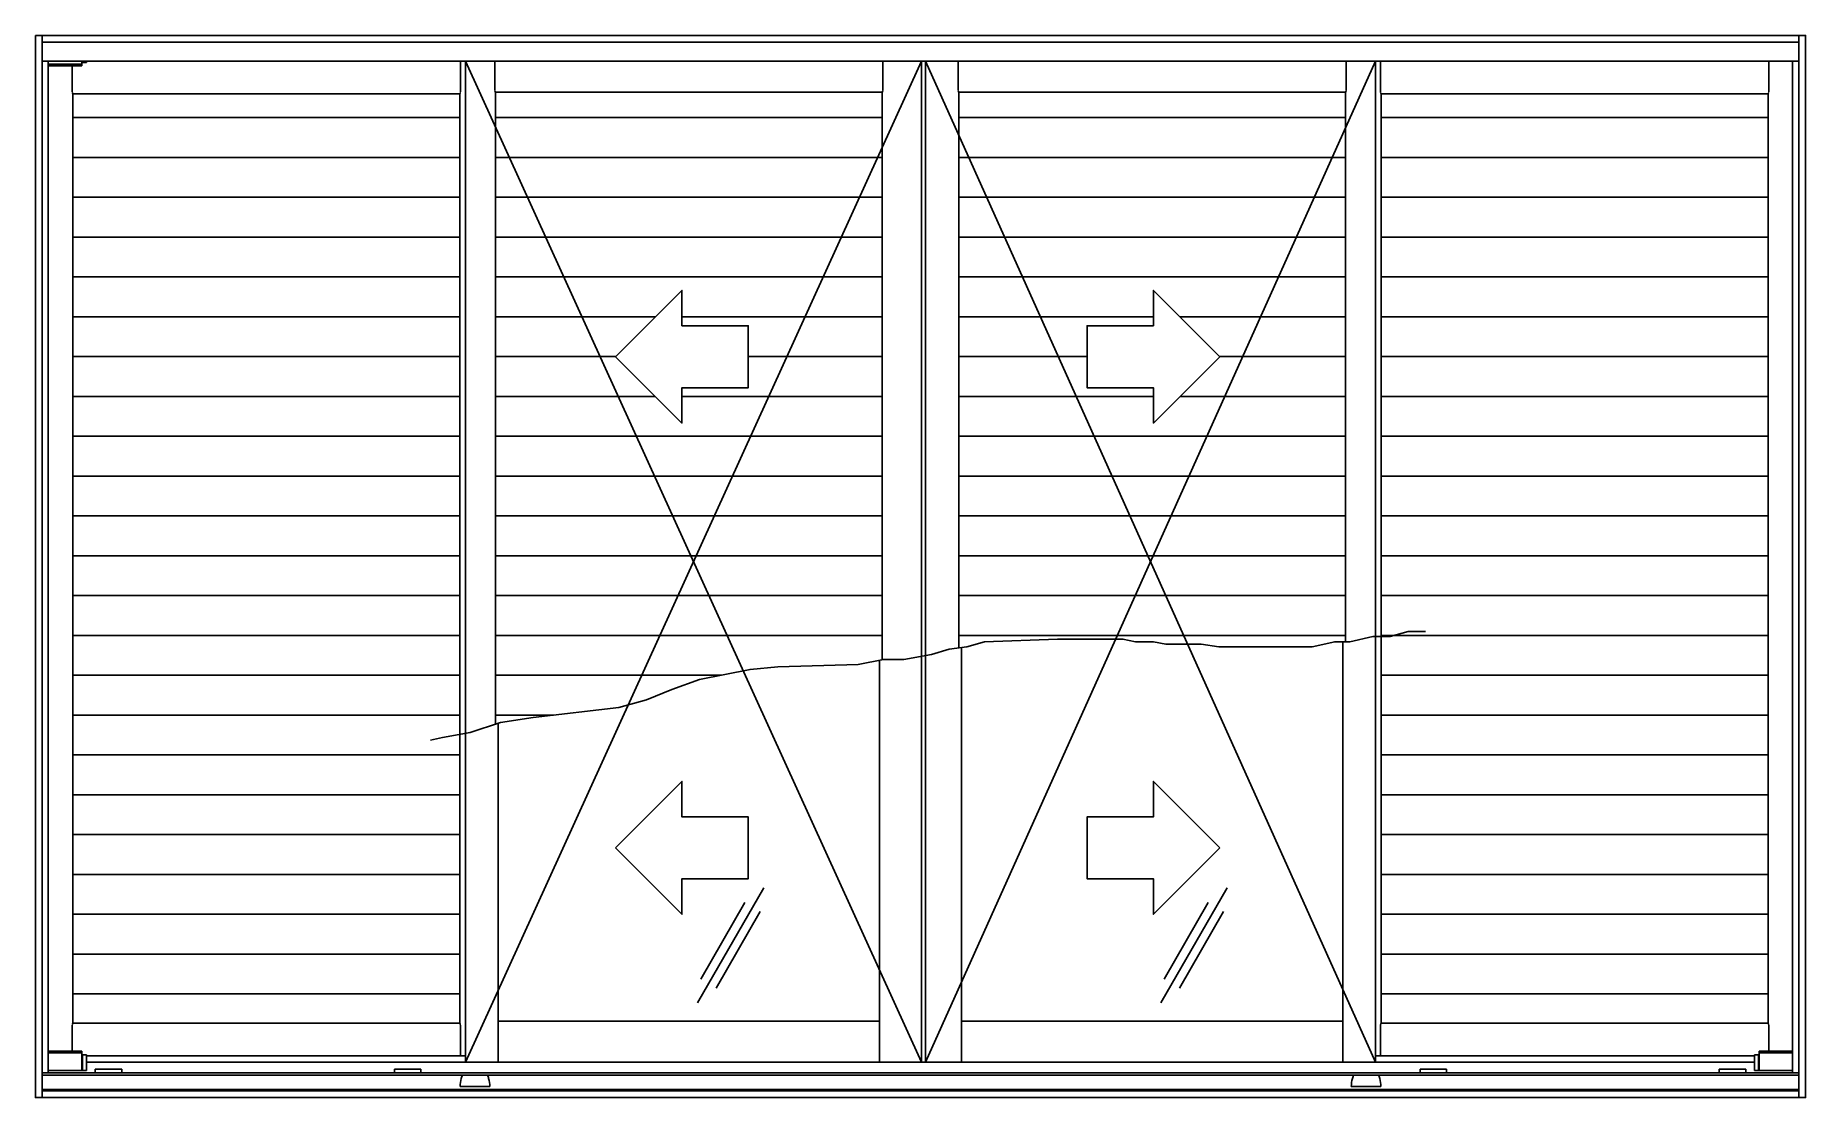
# Model space of a CAD drawing. Header units: millimetres. Extents: x 449.6 to 451.6, y 1063.67 to 1064.87.
import ezdxf

# ---------------------------------------------------------------- set-up
doc = ezdxf.new("R2010")
doc.units = ezdxf.units.MM
doc.header["$LTSCALE"] = 0.5
doc.layers.add('Gravia_Janelas', color=1, linetype='Continuous')

msp = doc.modelspace()

# ---------------------------------------------------------------- linework, layer by layer
at = {"layer": 'Gravia_Janelas'}
for p, q in [((449.604, 1064.868), (449.6044, 1064.868)), ((449.604, 1064.868), (449.604, 1063.668)), ((449.6112, 1064.868), (449.6044, 1064.868)), ((449.6112, 1064.868), (449.6116, 1064.868)), ((449.6116, 1064.8676), (449.6116, 1064.868)), ((449.6116, 1064.868), (451.5964, 1064.868)), ((449.6116, 1064.8676), (449.6116, 1064.8608)), ((449.6116, 1064.8604), (449.6116, 1064.8608)), ((449.6116, 1064.8604), (451.5964, 1064.8604)), ((449.6116, 1064.8604), (449.6116, 1063.6756)), ((451.5964, 1064.868), (451.5964, 1064.8676)), ((451.5968, 1064.868), (451.5964, 1064.868)), ((451.5964, 1064.8608), (451.5964, 1064.8676)), ((451.5964, 1064.8608), (451.5964, 1064.8604)), ((451.5964, 1064.8604), (451.5964, 1063.6756)), ((451.5968, 1064.868), (451.6036, 1064.868)), ((451.604, 1064.868), (451.6036, 1064.868)), ((451.604, 1064.868), (451.604, 1063.668)), ((449.6116, 1064.839), (451.5964, 1064.839)), ((449.6186, 1064.839), (449.6186, 1063.6961)), ((449.6186, 1064.8356), (449.6566, 1064.8356)), ((449.6186, 1064.8336), (449.6261, 1064.8336)), ((449.6261, 1064.8342), (449.6421, 1064.8342)), ((449.6261, 1064.8336), (449.6261, 1064.8342)), ((449.6421, 1064.8342), (449.6261, 1064.8342)), ((449.6261, 1064.8342), (449.6261, 1064.8336)), ((449.6421, 1064.8336), (449.6261, 1064.8336)), ((449.6421, 1064.8342), (449.6421, 1064.8336)), ((449.6421, 1064.8342), (449.6421, 1064.8336)), ((449.6421, 1064.8336), (449.6566, 1064.8336)), ((449.6457, 1064.8047), (449.6457, 1064.8336)), ((449.6566, 1064.8356), (449.6566, 1064.839)), ((449.6566, 1064.8376), (449.6571, 1064.8376)), ((449.6566, 1064.8336), (449.6566, 1064.8356)), ((449.6571, 1064.839), (449.6571, 1064.8376)), ((449.6571, 1064.8376), (449.6596, 1064.8376)), ((449.6616, 1064.8376), (449.6596, 1064.8376)), ((449.6616, 1064.8376), (449.6616, 1064.839)), ((450.0842, 1064.839), (450.0842, 1064.8047)), ((450.0899, 1064.839), (450.6052, 1063.7081)), ((450.6052, 1064.839), (450.0899, 1063.7081)), ((450.0899, 1063.7081), (450.0899, 1064.839)), ((450.123, 1064.8067), (450.123, 1064.839)), ((450.5615, 1064.839), (450.5615, 1064.8067)), ((450.6052, 1064.839), (450.6052, 1064.1668)), ((450.6095, 1064.839), (450.6095, 1064.1676)), ((450.6095, 1064.839), (451.1181, 1063.7081)), ((451.1181, 1064.839), (450.6095, 1063.7081)), ((450.6465, 1064.8067), (450.6465, 1064.839)), ((451.085, 1064.839), (451.085, 1064.8067)), ((451.1181, 1064.839), (451.1181, 1063.7081)), ((451.1238, 1064.839), (451.1238, 1064.8047)), ((451.5623, 1064.839), (451.5623, 1064.8047)), ((451.5894, 1063.6961), (451.5894, 1064.839)), ((449.6464, 1063.7522), (449.6464, 1064.8019)), ((449.6464, 1064.8019), (449.6464, 1064.8019)), ((449.6464, 1064.8019), (450.0835, 1064.8019)), ((450.0835, 1064.8019), (450.0836, 1064.8019)), ((450.0835, 1063.7522), (450.0835, 1064.8019)), ((450.5608, 1064.8039), (450.1237, 1064.8039)), ((450.1237, 1064.8039), (450.1237, 1064.8039)), ((450.1237, 1064.0899), (450.1237, 1064.8039)), ((450.5608, 1064.8039), (450.5608, 1064.1629)), ((450.5608, 1064.8039), (450.5609, 1064.8039)), ((450.6472, 1064.8039), (450.6472, 1064.1761)), ((450.6472, 1064.8039), (450.6472, 1064.8039)), ((451.0843, 1064.8039), (450.6472, 1064.8039)), ((451.0843, 1064.8039), (451.0843, 1064.1831)), ((451.0843, 1064.8039), (451.0844, 1064.8039)), ((451.5616, 1064.8019), (451.1245, 1064.8019)), ((451.1245, 1063.7522), (451.1245, 1064.8019)), ((451.1245, 1064.8019), (451.1245, 1064.8019)), ((451.5616, 1063.7522), (451.5616, 1064.8019)), ((451.5616, 1064.8019), (451.5617, 1064.8019)), ((449.6464, 1064.7752), (450.0835, 1064.7752)), ((450.1237, 1064.7752), (450.5608, 1064.7752)), ((450.6472, 1064.7752), (451.0843, 1064.7752)), ((451.1245, 1064.7752), (451.5616, 1064.7752)), ((449.6464, 1064.7302), (450.0835, 1064.7302)), ((450.1237, 1064.7302), (450.5608, 1064.7302)), ((450.6472, 1064.7302), (451.0843, 1064.7302)), ((451.1245, 1064.7302), (451.5616, 1064.7302)), ((449.6464, 1064.6852), (450.0835, 1064.6852)), ((450.1237, 1064.6852), (450.5608, 1064.6852)), ((450.6472, 1064.6852), (451.0843, 1064.6852)), ((451.1245, 1064.6852), (451.5616, 1064.6852)), ((449.6464, 1064.6402), (450.0835, 1064.6402)), ((450.1237, 1064.6402), (450.5608, 1064.6402)), ((450.6472, 1064.6402), (451.0843, 1064.6402)), ((451.1245, 1064.6402), (451.5616, 1064.6402)), ((449.6464, 1064.5952), (450.0835, 1064.5952)), ((450.1237, 1064.5952), (450.5608, 1064.5952)), ((450.6472, 1064.5952), (451.0843, 1064.5952)), ((451.1245, 1064.5952), (451.5616, 1064.5952)), ((449.6464, 1064.5502), (450.0835, 1064.5502)), ((450.1237, 1064.5502), (450.3047, 1064.5502)), ((450.3344, 1064.5502), (450.5608, 1064.5502)), ((450.6472, 1064.5502), (450.8672, 1064.5502)), ((450.8969, 1064.5502), (451.0843, 1064.5502)), ((451.1245, 1064.5502), (451.5616, 1064.5502)), ((449.6464, 1064.5052), (450.0835, 1064.5052)), ((450.1237, 1064.5052), (450.2597, 1064.5052)), ((450.4094, 1064.5052), (450.5608, 1064.5052)), ((450.6472, 1064.5052), (450.7922, 1064.5052)), ((450.9419, 1064.5052), (451.0843, 1064.5052)), ((451.1245, 1064.5052), (451.5616, 1064.5052)), ((449.6464, 1064.4602), (450.0835, 1064.4602)), ((450.1237, 1064.4602), (450.3041, 1064.4602)), ((450.3344, 1064.4602), (450.5608, 1064.4602)), ((450.6472, 1064.4602), (450.8672, 1064.4602)), ((450.8975, 1064.4602), (451.0843, 1064.4602)), ((451.1245, 1064.4602), (451.5616, 1064.4602)), ((449.6464, 1064.4152), (450.0835, 1064.4152)), ((450.1237, 1064.4152), (450.2697, 1064.4152)), ((450.2697, 1064.4152), (450.5608, 1064.4152)), ((450.6472, 1064.4152), (450.7922, 1064.4152)), ((450.7922, 1064.4152), (451.0843, 1064.4152)), ((451.1245, 1064.4152), (451.5616, 1064.4152)), ((449.6464, 1064.3702), (450.0835, 1064.3702)), ((450.1237, 1064.3702), (450.2941, 1064.3702)), ((450.2941, 1064.3702), (450.5608, 1064.3702)), ((450.6472, 1064.3702), (450.7922, 1064.3702)), ((450.7922, 1064.3702), (451.0843, 1064.3702)), ((451.1245, 1064.3702), (451.5616, 1064.3702)), ((449.6464, 1064.3252), (450.0835, 1064.3252)), ((450.1237, 1064.3252), (450.5608, 1064.3252)), ((450.6472, 1064.3252), (451.0843, 1064.3252)), ((451.1245, 1064.3252), (451.5616, 1064.3252)), ((449.6464, 1064.2802), (450.0835, 1064.2802)), ((450.1237, 1064.2802), (450.5608, 1064.2802)), ((450.6472, 1064.2802), (451.0843, 1064.2802)), ((451.1245, 1064.2802), (451.5616, 1064.2802)), ((449.6464, 1064.2352), (450.0835, 1064.2352)), ((450.1237, 1064.2352), (450.5608, 1064.2352)), ((450.6472, 1064.2352), (451.0843, 1064.2352)), ((451.1245, 1064.2352), (451.5616, 1064.2352)), ((449.6464, 1064.1902), (450.0835, 1064.1902)), ((450.1237, 1064.1902), (450.5608, 1064.1902)), ((450.6472, 1064.1902), (451.0843, 1064.1902)), ((451.0813, 1064.1831), (451.0813, 1063.7542)), ((451.1245, 1064.1902), (451.5616, 1064.1902)), ((450.5578, 1063.7542), (450.5578, 1064.1623)), ((450.6052, 1063.7081), (450.6052, 1064.1668)), ((450.6095, 1064.1676), (450.6095, 1063.7081)), ((450.6502, 1064.1765), (450.6502, 1063.7542)), ((449.6464, 1064.1452), (450.0835, 1064.1452)), ((450.1237, 1064.1452), (450.3789, 1064.1452)), ((451.1245, 1064.1452), (451.5616, 1064.1452)), ((449.6464, 1064.1002), (450.0835, 1064.1002)), ((450.1237, 1064.1002), (450.1894, 1064.1002)), ((451.1245, 1064.1002), (451.5616, 1064.1002)), ((450.1267, 1063.7542), (450.1267, 1064.0909)), ((449.6464, 1064.0552), (450.0835, 1064.0552)), ((451.1245, 1064.0552), (451.5616, 1064.0552)), ((449.6464, 1064.0102), (450.0835, 1064.0102)), ((451.1245, 1064.0102), (451.5616, 1064.0102)), ((449.6464, 1063.9652), (450.0835, 1063.9652)), ((451.1245, 1063.9652), (451.5616, 1063.9652)), ((449.6464, 1063.9202), (450.0835, 1063.9202)), ((451.1245, 1063.9202), (451.5616, 1063.9202)), ((450.3519, 1063.7751), (450.4269, 1063.905)), ((450.8754, 1063.7751), (450.9504, 1063.905)), ((450.3557, 1063.8017), (450.4057, 1063.8883)), ((450.8792, 1063.8017), (450.9292, 1063.8883)), ((449.6464, 1063.8752), (450.0835, 1063.8752)), ((450.373, 1063.7917), (450.423, 1063.8783)), ((450.8965, 1063.7917), (450.9465, 1063.8783)), ((451.1245, 1063.8752), (451.5616, 1063.8752)), ((449.6464, 1063.8302), (450.0835, 1063.8302)), ((451.1245, 1063.8302), (451.5616, 1063.8302)), ((449.6464, 1063.7852), (450.0835, 1063.7852)), ((451.1245, 1063.7852), (451.5616, 1063.7852)), ((449.6457, 1063.7205), (449.6457, 1063.7494)), ((449.6464, 1063.7522), (449.6464, 1063.7522)), ((449.6464, 1063.7522), (450.0835, 1063.7522)), ((450.0836, 1063.7522), (450.0835, 1063.7522)), ((450.0842, 1063.7494), (450.0842, 1063.7151)), ((450.1267, 1063.7539), (450.1267, 1063.7542)), ((450.1267, 1063.7542), (450.5578, 1063.7542)), ((450.1267, 1063.7539), (450.1267, 1063.7439)), ((450.1267, 1063.7432), (450.1267, 1063.7439)), ((450.1267, 1063.7081), (450.1267, 1063.7432)), ((450.5578, 1063.7542), (450.5578, 1063.7539)), ((450.5578, 1063.7439), (450.5578, 1063.7539)), ((450.5578, 1063.7439), (450.5578, 1063.7432)), ((450.5578, 1063.7081), (450.5578, 1063.7432)), ((450.6502, 1063.7539), (450.6502, 1063.7542)), ((450.6502, 1063.7542), (451.0813, 1063.7542)), ((450.6502, 1063.7539), (450.6502, 1063.7439)), ((450.6502, 1063.7432), (450.6502, 1063.7439)), ((450.6502, 1063.7432), (450.6502, 1063.7081)), ((451.0813, 1063.7542), (451.0813, 1063.7539)), ((451.0813, 1063.7439), (451.0813, 1063.7539)), ((451.0813, 1063.7439), (451.0813, 1063.7432)), ((451.0813, 1063.7432), (451.0813, 1063.7081)), ((451.1238, 1063.7494), (451.1238, 1063.7151)), ((451.5616, 1063.7522), (451.1245, 1063.7522)), ((451.1245, 1063.7522), (451.1245, 1063.7522)), ((451.5617, 1063.7522), (451.5616, 1063.7522)), ((451.5623, 1063.7494), (451.5623, 1063.7205)), ((449.6261, 1063.7205), (449.6186, 1063.7205)), ((449.6261, 1063.72), (449.6261, 1063.7205)), ((449.6261, 1063.7205), (449.6421, 1063.7205)), ((449.6261, 1063.72), (449.6261, 1063.7205)), ((449.6421, 1063.72), (449.6261, 1063.72)), ((449.6261, 1063.72), (449.6421, 1063.72)), ((449.6566, 1063.7205), (449.6421, 1063.7205)), ((449.6421, 1063.7205), (449.6421, 1063.72)), ((449.6421, 1063.72), (449.6421, 1063.7205)), ((449.6566, 1063.7205), (449.6566, 1063.7185)), ((451.5514, 1063.7205), (451.5514, 1063.7185)), ((451.5659, 1063.7205), (451.5514, 1063.7205)), ((451.5659, 1063.72), (451.5659, 1063.7205)), ((451.5659, 1063.7205), (451.5819, 1063.7205)), ((451.5659, 1063.72), (451.5659, 1063.7205)), ((451.5819, 1063.72), (451.5659, 1063.72)), ((451.5659, 1063.72), (451.5819, 1063.72)), ((451.5894, 1063.7205), (451.5819, 1063.7205)), ((451.5819, 1063.7205), (451.5819, 1063.72)), ((451.5819, 1063.72), (451.5819, 1063.7205)), ((449.6566, 1063.7185), (449.6186, 1063.7185)), ((449.6566, 1063.7185), (449.6566, 1063.6985)), ((449.6571, 1063.7165), (449.6566, 1063.7165)), ((449.6596, 1063.7165), (449.6571, 1063.7165)), ((449.6571, 1063.6985), (449.6571, 1063.7165)), ((449.6596, 1063.7165), (449.6616, 1063.7165)), ((449.6616, 1063.6985), (449.6616, 1063.7165)), ((449.6616, 1063.7151), (450.0899, 1063.7151)), ((450.0878, 1063.7081), (449.6616, 1063.7081)), ((449.6716, 1063.6965), (449.6716, 1063.7001)), ((449.6716, 1063.7001), (449.7016, 1063.7001)), ((449.7016, 1063.7001), (449.7016, 1063.6965)), ((450.0096, 1063.6965), (450.0096, 1063.7001)), ((450.0096, 1063.7001), (450.0396, 1063.7001)), ((450.0396, 1063.7001), (450.0396, 1063.6965)), ((450.0878, 1063.7081), (450.0899, 1063.7081)), ((450.0915, 1063.7081), (450.0899, 1063.7081)), ((450.0915, 1063.7081), (450.1209, 1063.7081)), ((450.123, 1063.7081), (450.1209, 1063.7081)), ((450.5615, 1063.7081), (450.123, 1063.7081)), ((450.5636, 1063.7081), (450.5615, 1063.7081)), ((450.5636, 1063.7081), (450.5957, 1063.7081)), ((450.5957, 1063.7081), (450.5964, 1063.7081)), ((450.5986, 1063.7081), (450.5964, 1063.7081)), ((450.5986, 1063.7081), (450.6041, 1063.7081)), ((450.6052, 1063.7081), (450.6041, 1063.7081)), ((450.6052, 1063.7081), (450.6091, 1063.7081)), ((450.6091, 1063.7081), (450.6095, 1063.7081)), ((450.611, 1063.7081), (450.6095, 1063.7081)), ((450.611, 1063.7081), (450.6444, 1063.7081)), ((450.6465, 1063.7081), (450.6444, 1063.7081)), ((451.085, 1063.7081), (450.6465, 1063.7081)), ((451.0871, 1063.7081), (451.085, 1063.7081)), ((451.0871, 1063.7081), (451.1166, 1063.7081)), ((451.1181, 1063.7081), (451.1166, 1063.7081)), ((451.1181, 1063.7151), (451.5464, 1063.7151)), ((451.1181, 1063.7081), (451.1202, 1063.7081)), ((451.5464, 1063.7081), (451.1202, 1063.7081)), ((451.1684, 1063.6965), (451.1684, 1063.7001)), ((451.1684, 1063.7001), (451.1984, 1063.7001)), ((451.1984, 1063.7001), (451.1984, 1063.6965)), ((451.5064, 1063.6965), (451.5064, 1063.7001)), ((451.5064, 1063.7001), (451.5364, 1063.7001)), ((451.5364, 1063.7001), (451.5364, 1063.6965)), ((451.5464, 1063.7165), (451.5464, 1063.6985)), ((451.5464, 1063.7165), (451.5484, 1063.7165)), ((451.5509, 1063.7165), (451.5484, 1063.7165)), ((451.5514, 1063.7165), (451.5509, 1063.7165)), ((451.5509, 1063.6985), (451.5509, 1063.7165)), ((451.5514, 1063.7185), (451.5514, 1063.6985)), ((451.5894, 1063.7185), (451.5514, 1063.7185)), ((449.6116, 1063.6961), (449.612, 1063.6961)), ((449.6116, 1063.6932), (451.5964, 1063.6932)), ((449.612, 1063.6961), (449.618, 1063.6961)), ((449.6186, 1063.6961), (449.618, 1063.6961)), ((449.6566, 1063.6985), (449.6186, 1063.6985)), ((451.5894, 1063.6961), (449.6186, 1063.6961)), ((449.6566, 1063.6985), (449.6571, 1063.6985)), ((449.6571, 1063.6985), (449.6596, 1063.6985)), ((449.6616, 1063.6985), (449.6596, 1063.6985)), ((449.6716, 1063.6961), (449.6716, 1063.6965)), ((449.7016, 1063.6965), (449.7016, 1063.6961)), ((450.0096, 1063.6961), (450.0096, 1063.6965)), ((450.0396, 1063.6965), (450.0396, 1063.6961)), ((450.0852, 1063.6806), (450.0839, 1063.6806)), ((450.0852, 1063.6806), (450.0864, 1063.6806)), ((450.1148, 1063.6806), (450.0864, 1063.6806)), ((450.1148, 1063.6806), (450.116, 1063.6806)), ((450.1174, 1063.6806), (450.116, 1063.6806)), ((451.092, 1063.6806), (451.0907, 1063.6806)), ((451.092, 1063.6806), (451.0932, 1063.6806)), ((451.1216, 1063.6806), (451.0932, 1063.6806)), ((451.1216, 1063.6806), (451.1228, 1063.6806)), ((451.1242, 1063.6806), (451.1228, 1063.6806)), ((451.1684, 1063.6961), (451.1684, 1063.6965)), ((451.1984, 1063.6965), (451.1984, 1063.6961)), ((451.5064, 1063.6961), (451.5064, 1063.6965)), ((451.5364, 1063.6965), (451.5364, 1063.6961)), ((451.5484, 1063.6985), (451.5464, 1063.6985)), ((451.5484, 1063.6985), (451.5509, 1063.6985)), ((451.5509, 1063.6985), (451.5514, 1063.6985)), ((451.5894, 1063.6985), (451.5514, 1063.6985)), ((451.5894, 1063.6961), (451.59, 1063.6961)), ((451.596, 1063.6961), (451.59, 1063.6961)), ((451.5964, 1063.6961), (451.596, 1063.6961)), ((449.6044, 1063.668), (449.604, 1063.668)), ((449.6044, 1063.668), (449.6112, 1063.668)), ((449.6116, 1063.668), (449.6112, 1063.668)), ((451.5964, 1063.6771), (449.6116, 1063.6771)), ((449.6116, 1063.6752), (449.6116, 1063.6756)), ((451.5964, 1063.6756), (449.6116, 1063.6756)), ((449.6116, 1063.6752), (449.6116, 1063.6684)), ((449.6116, 1063.668), (449.6116, 1063.6684)), ((451.5964, 1063.668), (449.6116, 1063.668)), ((451.5964, 1063.6756), (451.5964, 1063.6752)), ((451.5964, 1063.6684), (451.5964, 1063.6752)), ((451.5964, 1063.6684), (451.5964, 1063.668)), ((451.5964, 1063.668), (451.5968, 1063.668)), ((451.6036, 1063.668), (451.5968, 1063.668)), ((451.6036, 1063.668), (451.604, 1063.668))]:
    msp.add_line(p, q, dxfattribs=at)
at = {"layer": 'Gravia_Janelas', "color": 2}
msp.add_lwpolyline([(449.604, 1064.868), (451.604, 1064.868), (451.604, 1063.668), (449.604, 1063.668)], close=True, dxfattribs=at)
at = {"layer": 'Gravia_Janelas', "flags": 128}
for points in [[(449.6457, 1064.8043), (449.6457, 1064.8043), (449.6457, 1064.8043), (449.6457, 1064.8043), (449.6457, 1064.8044), (449.6457, 1064.8044), (449.6457, 1064.8044), (449.6457, 1064.8044), (449.6457, 1064.8044), (449.6457, 1064.8045), (449.6457, 1064.8045), (449.6457, 1064.8045), (449.6457, 1064.8045), (449.6457, 1064.8045), (449.6457, 1064.8046), (449.6457, 1064.8046), (449.6457, 1064.8046), (449.6457, 1064.8046), (449.6457, 1064.8046), (449.6457, 1064.8046), (449.6457, 1064.8047), (449.6457, 1064.8047), (449.6457, 1064.8047), (449.6457, 1064.8047), (449.6457, 1064.8047)], [(449.646, 1064.8029), (449.646, 1064.8029), (449.646, 1064.803), (449.646, 1064.803), (449.646, 1064.803), (449.646, 1064.803), (449.646, 1064.803), (449.646, 1064.8031), (449.6459, 1064.8031), (449.6459, 1064.8031), (449.6459, 1064.8031), (449.6459, 1064.8032), (449.6459, 1064.8032), (449.6459, 1064.8032), (449.6459, 1064.8032), (449.6459, 1064.8032), (449.6459, 1064.8032), (449.6458, 1064.8033), (449.6458, 1064.8033), (449.6458, 1064.8033), (449.6458, 1064.8033), (449.6458, 1064.8033), (449.6458, 1064.8034), (449.6458, 1064.8034), (449.6457, 1064.8034)], [(449.6464, 1064.8019), (449.6463, 1064.802), (449.6463, 1064.802), (449.6463, 1064.802), (449.6463, 1064.8021), (449.6463, 1064.8021), (449.6463, 1064.8021), (449.6463, 1064.8022), (449.6463, 1064.8022), (449.6462, 1064.8022), (449.6462, 1064.8023), (449.6462, 1064.8023), (449.6462, 1064.8024), (449.6462, 1064.8024), (449.6462, 1064.8025), (449.6462, 1064.8025), (449.6461, 1064.8025), (449.6461, 1064.8026), (449.6461, 1064.8026), (449.6461, 1064.8027), (449.6461, 1064.8027), (449.6461, 1064.8028), (449.646, 1064.8028), (449.646, 1064.8029), (449.646, 1064.8029)], [(450.0839, 1064.8029), (450.0839, 1064.8029), (450.0839, 1064.8028), (450.0839, 1064.8028), (450.0838, 1064.8027), (450.0838, 1064.8027), (450.0838, 1064.8026), (450.0838, 1064.8026), (450.0838, 1064.8025), (450.0838, 1064.8025), (450.0838, 1064.8025), (450.0837, 1064.8024), (450.0837, 1064.8024), (450.0837, 1064.8023), (450.0837, 1064.8023), (450.0837, 1064.8022), (450.0837, 1064.8022), (450.0837, 1064.8022), (450.0836, 1064.8021), (450.0836, 1064.8021), (450.0836, 1064.8021), (450.0836, 1064.802), (450.0836, 1064.802), (450.0836, 1064.802), (450.0836, 1064.8019)], [(450.0842, 1064.8034), (450.0842, 1064.8034), (450.0842, 1064.8034), (450.0841, 1064.8033), (450.0841, 1064.8033), (450.0841, 1064.8033), (450.0841, 1064.8033), (450.0841, 1064.8033), (450.0841, 1064.8032), (450.0841, 1064.8032), (450.084, 1064.8032), (450.084, 1064.8032), (450.084, 1064.8032), (450.084, 1064.8032), (450.084, 1064.8031), (450.084, 1064.8031), (450.084, 1064.8031), (450.084, 1064.8031), (450.084, 1064.803), (450.0839, 1064.803), (450.0839, 1064.803), (450.0839, 1064.803), (450.0839, 1064.803), (450.0839, 1064.8029), (450.0839, 1064.8029)], [(450.0842, 1064.8047), (450.0842, 1064.8047), (450.0842, 1064.8047), (450.0842, 1064.8047), (450.0842, 1064.8047), (450.0842, 1064.8046), (450.0842, 1064.8046), (450.0842, 1064.8046), (450.0842, 1064.8046), (450.0842, 1064.8046), (450.0842, 1064.8046), (450.0842, 1064.8045), (450.0842, 1064.8045), (450.0842, 1064.8045), (450.0842, 1064.8045), (450.0842, 1064.8045), (450.0842, 1064.8044), (450.0842, 1064.8044), (450.0842, 1064.8044), (450.0842, 1064.8044), (450.0842, 1064.8044), (450.0842, 1064.8043), (450.0842, 1064.8043), (450.0842, 1064.8043), (450.0842, 1064.8043)], [(450.123, 1064.8063), (450.123, 1064.8063), (450.123, 1064.8063), (450.123, 1064.8063), (450.123, 1064.8064), (450.123, 1064.8064), (450.123, 1064.8064), (450.123, 1064.8064), (450.123, 1064.8064), (450.123, 1064.8065), (450.123, 1064.8065), (450.123, 1064.8065), (450.123, 1064.8065), (450.123, 1064.8065), (450.123, 1064.8066), (450.123, 1064.8066), (450.123, 1064.8066), (450.123, 1064.8066), (450.123, 1064.8066), (450.123, 1064.8066), (450.123, 1064.8067), (450.123, 1064.8067), (450.123, 1064.8067), (450.123, 1064.8067), (450.123, 1064.8067)], [(450.1233, 1064.8049), (450.1233, 1064.8049), (450.1233, 1064.805), (450.1233, 1064.805), (450.1233, 1064.805), (450.1233, 1064.805), (450.1233, 1064.805), (450.1233, 1064.8051), (450.1232, 1064.8051), (450.1232, 1064.8051), (450.1232, 1064.8051), (450.1232, 1064.8052), (450.1232, 1064.8052), (450.1232, 1064.8052), (450.1232, 1064.8052), (450.1232, 1064.8052), (450.1232, 1064.8052), (450.1231, 1064.8053), (450.1231, 1064.8053), (450.1231, 1064.8053), (450.1231, 1064.8053), (450.1231, 1064.8053), (450.1231, 1064.8054), (450.1231, 1064.8054), (450.123, 1064.8054)], [(450.1237, 1064.8039), (450.1236, 1064.804), (450.1236, 1064.804), (450.1236, 1064.804), (450.1236, 1064.8041), (450.1236, 1064.8041), (450.1236, 1064.8041), (450.1236, 1064.8042), (450.1236, 1064.8042), (450.1235, 1064.8042), (450.1235, 1064.8043), (450.1235, 1064.8043), (450.1235, 1064.8044), (450.1235, 1064.8044), (450.1235, 1064.8045), (450.1235, 1064.8045), (450.1234, 1064.8045), (450.1234, 1064.8046), (450.1234, 1064.8046), (450.1234, 1064.8047), (450.1234, 1064.8047), (450.1234, 1064.8048), (450.1233, 1064.8048), (450.1233, 1064.8049), (450.1233, 1064.8049)], [(450.5612, 1064.8049), (450.5612, 1064.8049), (450.5612, 1064.8048), (450.5612, 1064.8048), (450.5611, 1064.8047), (450.5611, 1064.8047), (450.5611, 1064.8046), (450.5611, 1064.8046), (450.5611, 1064.8045), (450.5611, 1064.8045), (450.5611, 1064.8045), (450.561, 1064.8044), (450.561, 1064.8044), (450.561, 1064.8043), (450.561, 1064.8043), (450.561, 1064.8042), (450.561, 1064.8042), (450.561, 1064.8042), (450.5609, 1064.8041), (450.5609, 1064.8041), (450.5609, 1064.8041), (450.5609, 1064.804), (450.5609, 1064.804), (450.5609, 1064.804), (450.5609, 1064.8039)], [(450.5615, 1064.8054), (450.5615, 1064.8054), (450.5615, 1064.8054), (450.5614, 1064.8053), (450.5614, 1064.8053), (450.5614, 1064.8053), (450.5614, 1064.8053), (450.5614, 1064.8053), (450.5614, 1064.8052), (450.5614, 1064.8052), (450.5613, 1064.8052), (450.5613, 1064.8052), (450.5613, 1064.8052), (450.5613, 1064.8052), (450.5613, 1064.8051), (450.5613, 1064.8051), (450.5613, 1064.8051), (450.5613, 1064.8051), (450.5613, 1064.805), (450.5612, 1064.805), (450.5612, 1064.805), (450.5612, 1064.805), (450.5612, 1064.805), (450.5612, 1064.8049), (450.5612, 1064.8049)], [(450.5615, 1064.8067), (450.5615, 1064.8067), (450.5615, 1064.8067), (450.5615, 1064.8067), (450.5615, 1064.8067), (450.5615, 1064.8066), (450.5615, 1064.8066), (450.5615, 1064.8066), (450.5615, 1064.8066), (450.5615, 1064.8066), (450.5615, 1064.8066), (450.5615, 1064.8065), (450.5615, 1064.8065), (450.5615, 1064.8065), (450.5615, 1064.8065), (450.5615, 1064.8065), (450.5615, 1064.8064), (450.5615, 1064.8064), (450.5615, 1064.8064), (450.5615, 1064.8064), (450.5615, 1064.8064), (450.5615, 1064.8063), (450.5615, 1064.8063), (450.5615, 1064.8063), (450.5615, 1064.8063)], [(450.6465, 1064.8063), (450.6465, 1064.8063), (450.6465, 1064.8063), (450.6465, 1064.8063), (450.6465, 1064.8064), (450.6465, 1064.8064), (450.6465, 1064.8064), (450.6465, 1064.8064), (450.6465, 1064.8064), (450.6465, 1064.8065), (450.6465, 1064.8065), (450.6465, 1064.8065), (450.6465, 1064.8065), (450.6465, 1064.8065), (450.6465, 1064.8066), (450.6465, 1064.8066), (450.6465, 1064.8066), (450.6465, 1064.8066), (450.6465, 1064.8066), (450.6465, 1064.8066), (450.6465, 1064.8067), (450.6465, 1064.8067), (450.6465, 1064.8067), (450.6465, 1064.8067), (450.6465, 1064.8067)], [(450.6468, 1064.8049), (450.6468, 1064.8049), (450.6468, 1064.805), (450.6468, 1064.805), (450.6468, 1064.805), (450.6468, 1064.805), (450.6468, 1064.805), (450.6468, 1064.8051), (450.6467, 1064.8051), (450.6467, 1064.8051), (450.6467, 1064.8051), (450.6467, 1064.8051), (450.6467, 1064.8052), (450.6467, 1064.8052), (450.6467, 1064.8052), (450.6467, 1064.8052), (450.6467, 1064.8052), (450.6466, 1064.8053), (450.6466, 1064.8053), (450.6466, 1064.8053), (450.6466, 1064.8053), (450.6466, 1064.8053), (450.6466, 1064.8054), (450.6466, 1064.8054), (450.6465, 1064.8054)], [(450.6472, 1064.8039), (450.6471, 1064.804), (450.6471, 1064.804), (450.6471, 1064.804), (450.6471, 1064.8041), (450.6471, 1064.8041), (450.6471, 1064.8041), (450.6471, 1064.8042), (450.6471, 1064.8042), (450.647, 1064.8042), (450.647, 1064.8043), (450.647, 1064.8043), (450.647, 1064.8044), (450.647, 1064.8044), (450.647, 1064.8045), (450.647, 1064.8045), (450.6469, 1064.8045), (450.6469, 1064.8046), (450.6469, 1064.8046), (450.6469, 1064.8047), (450.6469, 1064.8047), (450.6469, 1064.8048), (450.6468, 1064.8048), (450.6468, 1064.8049), (450.6468, 1064.8049)], [(451.0847, 1064.8049), (451.0847, 1064.8049), (451.0847, 1064.8048), (451.0847, 1064.8048), (451.0846, 1064.8047), (451.0846, 1064.8047), (451.0846, 1064.8046), (451.0846, 1064.8046), (451.0846, 1064.8045), (451.0846, 1064.8045), (451.0846, 1064.8045), (451.0845, 1064.8044), (451.0845, 1064.8044), (451.0845, 1064.8043), (451.0845, 1064.8043), (451.0845, 1064.8042), (451.0845, 1064.8042), (451.0845, 1064.8042), (451.0844, 1064.8041), (451.0844, 1064.8041), (451.0844, 1064.8041), (451.0844, 1064.804), (451.0844, 1064.804), (451.0844, 1064.804), (451.0844, 1064.8039)], [(451.085, 1064.8054), (451.085, 1064.8054), (451.085, 1064.8054), (451.0849, 1064.8053), (451.0849, 1064.8053), (451.0849, 1064.8053), (451.0849, 1064.8053), (451.0849, 1064.8053), (451.0849, 1064.8052), (451.0849, 1064.8052), (451.0848, 1064.8052), (451.0848, 1064.8052), (451.0848, 1064.8052), (451.0848, 1064.8052), (451.0848, 1064.8051), (451.0848, 1064.8051), (451.0848, 1064.8051), (451.0848, 1064.8051), (451.0848, 1064.805), (451.0847, 1064.805), (451.0847, 1064.805), (451.0847, 1064.805), (451.0847, 1064.805), (451.0847, 1064.8049), (451.0847, 1064.8049)], [(451.085, 1064.8067), (451.085, 1064.8067), (451.085, 1064.8067), (451.085, 1064.8067), (451.085, 1064.8067), (451.085, 1064.8066), (451.085, 1064.8066), (451.085, 1064.8066), (451.085, 1064.8066), (451.085, 1064.8066), (451.085, 1064.8066), (451.085, 1064.8065), (451.085, 1064.8065), (451.085, 1064.8065), (451.085, 1064.8065), (451.085, 1064.8065), (451.085, 1064.8064), (451.085, 1064.8064), (451.085, 1064.8064), (451.085, 1064.8064), (451.085, 1064.8064), (451.085, 1064.8063), (451.085, 1064.8063), (451.085, 1064.8063), (451.085, 1064.8063)], [(451.1238, 1064.8047), (451.1238, 1064.8047), (451.1238, 1064.8047), (451.1238, 1064.8047), (451.1238, 1064.8047), (451.1238, 1064.8046), (451.1238, 1064.8046), (451.1238, 1064.8046), (451.1238, 1064.8046), (451.1238, 1064.8046), (451.1238, 1064.8046), (451.1238, 1064.8045), (451.1238, 1064.8045), (451.1238, 1064.8045), (451.1238, 1064.8045), (451.1238, 1064.8045), (451.1238, 1064.8044), (451.1238, 1064.8044), (451.1238, 1064.8044), (451.1238, 1064.8044), (451.1238, 1064.8044), (451.1238, 1064.8043), (451.1238, 1064.8043), (451.1238, 1064.8043), (451.1238, 1064.8043)], [(451.1238, 1064.8034), (451.1239, 1064.8034), (451.1239, 1064.8034), (451.1239, 1064.8033), (451.1239, 1064.8033), (451.1239, 1064.8033), (451.1239, 1064.8033), (451.1239, 1064.8033), (451.124, 1064.8032), (451.124, 1064.8032), (451.124, 1064.8032), (451.124, 1064.8032), (451.124, 1064.8032), (451.124, 1064.8032), (451.124, 1064.8031), (451.124, 1064.8031), (451.124, 1064.8031), (451.1241, 1064.8031), (451.1241, 1064.803), (451.1241, 1064.803), (451.1241, 1064.803), (451.1241, 1064.803), (451.1241, 1064.803), (451.1241, 1064.8029), (451.1241, 1064.8029)], [(451.1241, 1064.8029), (451.1241, 1064.8029), (451.1241, 1064.8028), (451.1242, 1064.8028), (451.1242, 1064.8027), (451.1242, 1064.8027), (451.1242, 1064.8026), (451.1242, 1064.8026), (451.1242, 1064.8025), (451.1243, 1064.8025), (451.1243, 1064.8025), (451.1243, 1064.8024), (451.1243, 1064.8024), (451.1243, 1064.8023), (451.1243, 1064.8023), (451.1243, 1064.8022), (451.1244, 1064.8022), (451.1244, 1064.8022), (451.1244, 1064.8021), (451.1244, 1064.8021), (451.1244, 1064.8021), (451.1244, 1064.802), (451.1244, 1064.802), (451.1244, 1064.802), (451.1245, 1064.8019)], [(451.562, 1064.8029), (451.562, 1064.8029), (451.562, 1064.8028), (451.562, 1064.8028), (451.5619, 1064.8027), (451.5619, 1064.8027), (451.5619, 1064.8026), (451.5619, 1064.8026), (451.5619, 1064.8025), (451.5619, 1064.8025), (451.5619, 1064.8025), (451.5618, 1064.8024), (451.5618, 1064.8024), (451.5618, 1064.8023), (451.5618, 1064.8023), (451.5618, 1064.8022), (451.5618, 1064.8022), (451.5618, 1064.8022), (451.5617, 1064.8021), (451.5617, 1064.8021), (451.5617, 1064.8021), (451.5617, 1064.802), (451.5617, 1064.802), (451.5617, 1064.802), (451.5617, 1064.8019)], [(451.5623, 1064.8034), (451.5623, 1064.8034), (451.5623, 1064.8034), (451.5622, 1064.8033), (451.5622, 1064.8033), (451.5622, 1064.8033), (451.5622, 1064.8033), (451.5622, 1064.8033), (451.5622, 1064.8032), (451.5622, 1064.8032), (451.5621, 1064.8032), (451.5621, 1064.8032), (451.5621, 1064.8032), (451.5621, 1064.8032), (451.5621, 1064.8031), (451.5621, 1064.8031), (451.5621, 1064.8031), (451.5621, 1064.8031), (451.5621, 1064.803), (451.562, 1064.803), (451.562, 1064.803), (451.562, 1064.803), (451.562, 1064.803), (451.562, 1064.8029), (451.562, 1064.8029)], [(451.5623, 1064.8047), (451.5623, 1064.8047), (451.5623, 1064.8047), (451.5623, 1064.8047), (451.5623, 1064.8047), (451.5623, 1064.8046), (451.5623, 1064.8046), (451.5623, 1064.8046), (451.5623, 1064.8046), (451.5623, 1064.8046), (451.5623, 1064.8046), (451.5623, 1064.8045), (451.5623, 1064.8045), (451.5623, 1064.8045), (451.5623, 1064.8045), (451.5623, 1064.8045), (451.5623, 1064.8044), (451.5623, 1064.8044), (451.5623, 1064.8044), (451.5623, 1064.8044), (451.5623, 1064.8044), (451.5623, 1064.8043), (451.5623, 1064.8043), (451.5623, 1064.8043), (451.5623, 1064.8043)], [(449.6457, 1063.7508), (449.6458, 1063.7508), (449.6458, 1063.7508), (449.6458, 1063.7508), (449.6458, 1063.7509), (449.6458, 1063.7509), (449.6458, 1063.7509), (449.6458, 1063.7509), (449.6459, 1063.7509), (449.6459, 1063.7509), (449.6459, 1063.751), (449.6459, 1063.751), (449.6459, 1063.751), (449.6459, 1063.751), (449.6459, 1063.751), (449.6459, 1063.7511), (449.6459, 1063.7511), (449.646, 1063.7511), (449.646, 1063.7511), (449.646, 1063.7512), (449.646, 1063.7512), (449.646, 1063.7512), (449.646, 1063.7512), (449.646, 1063.7512), (449.646, 1063.7513)], [(449.6457, 1063.7494), (449.6457, 1063.7495), (449.6457, 1063.7495), (449.6457, 1063.7495), (449.6457, 1063.7495), (449.6457, 1063.7495), (449.6457, 1063.7495), (449.6457, 1063.7496), (449.6457, 1063.7496), (449.6457, 1063.7496), (449.6457, 1063.7496), (449.6457, 1063.7496), (449.6457, 1063.7497), (449.6457, 1063.7497), (449.6457, 1063.7497), (449.6457, 1063.7497), (449.6457, 1063.7497), (449.6457, 1063.7498), (449.6457, 1063.7498), (449.6457, 1063.7498), (449.6457, 1063.7498), (449.6457, 1063.7498), (449.6457, 1063.7498), (449.6457, 1063.7499), (449.6457, 1063.7499)], [(449.646, 1063.7513), (449.646, 1063.7513), (449.646, 1063.7514), (449.6461, 1063.7514), (449.6461, 1063.7515), (449.6461, 1063.7515), (449.6461, 1063.7516), (449.6461, 1063.7516), (449.6461, 1063.7516), (449.6462, 1063.7517), (449.6462, 1063.7517), (449.6462, 1063.7518), (449.6462, 1063.7518), (449.6462, 1063.7518), (449.6462, 1063.7519), (449.6462, 1063.7519), (449.6463, 1063.752), (449.6463, 1063.752), (449.6463, 1063.752), (449.6463, 1063.7521), (449.6463, 1063.7521), (449.6463, 1063.7521), (449.6463, 1063.7522), (449.6463, 1063.7522), (449.6464, 1063.7522)], [(450.0836, 1063.7522), (450.0836, 1063.7522), (450.0836, 1063.7522), (450.0836, 1063.7521), (450.0836, 1063.7521), (450.0836, 1063.7521), (450.0836, 1063.752), (450.0837, 1063.752), (450.0837, 1063.752), (450.0837, 1063.7519), (450.0837, 1063.7519), (450.0837, 1063.7518), (450.0837, 1063.7518), (450.0837, 1063.7518), (450.0838, 1063.7517), (450.0838, 1063.7517), (450.0838, 1063.7516), (450.0838, 1063.7516), (450.0838, 1063.7516), (450.0838, 1063.7515), (450.0838, 1063.7515), (450.0839, 1063.7514), (450.0839, 1063.7514), (450.0839, 1063.7513), (450.0839, 1063.7513)], [(450.0839, 1063.7513), (450.0839, 1063.7512), (450.0839, 1063.7512), (450.0839, 1063.7512), (450.0839, 1063.7512), (450.0839, 1063.7512), (450.084, 1063.7511), (450.084, 1063.7511), (450.084, 1063.7511), (450.084, 1063.7511), (450.084, 1063.751), (450.084, 1063.751), (450.084, 1063.751), (450.084, 1063.751), (450.084, 1063.751), (450.0841, 1063.7509), (450.0841, 1063.7509), (450.0841, 1063.7509), (450.0841, 1063.7509), (450.0841, 1063.7509), (450.0841, 1063.7509), (450.0841, 1063.7508), (450.0842, 1063.7508), (450.0842, 1063.7508), (450.0842, 1063.7508)], [(450.0842, 1063.7499), (450.0842, 1063.7499), (450.0842, 1063.7498), (450.0842, 1063.7498), (450.0842, 1063.7498), (450.0842, 1063.7498), (450.0842, 1063.7498), (450.0842, 1063.7498), (450.0842, 1063.7497), (450.0842, 1063.7497), (450.0842, 1063.7497), (450.0842, 1063.7497), (450.0842, 1063.7497), (450.0842, 1063.7496), (450.0842, 1063.7496), (450.0842, 1063.7496), (450.0842, 1063.7496), (450.0842, 1063.7496), (450.0842, 1063.7495), (450.0842, 1063.7495), (450.0842, 1063.7495), (450.0842, 1063.7495), (450.0842, 1063.7495), (450.0842, 1063.7495), (450.0842, 1063.7494)], [(451.1241, 1063.7513), (451.1241, 1063.7512), (451.1241, 1063.7512), (451.1241, 1063.7512), (451.1241, 1063.7512), (451.1241, 1063.7512), (451.1241, 1063.7511), (451.1241, 1063.7511), (451.124, 1063.7511), (451.124, 1063.7511), (451.124, 1063.751), (451.124, 1063.751), (451.124, 1063.751), (451.124, 1063.751), (451.124, 1063.751), (451.124, 1063.7509), (451.124, 1063.7509), (451.1239, 1063.7509), (451.1239, 1063.7509), (451.1239, 1063.7509), (451.1239, 1063.7509), (451.1239, 1063.7508), (451.1239, 1063.7508), (451.1239, 1063.7508), (451.1238, 1063.7508)], [(451.1238, 1063.7499), (451.1238, 1063.7499), (451.1238, 1063.7498), (451.1238, 1063.7498), (451.1238, 1063.7498), (451.1238, 1063.7498), (451.1238, 1063.7498), (451.1238, 1063.7498), (451.1238, 1063.7497), (451.1238, 1063.7497), (451.1238, 1063.7497), (451.1238, 1063.7497), (451.1238, 1063.7497), (451.1238, 1063.7496), (451.1238, 1063.7496), (451.1238, 1063.7496), (451.1238, 1063.7496), (451.1238, 1063.7496), (451.1238, 1063.7495), (451.1238, 1063.7495), (451.1238, 1063.7495), (451.1238, 1063.7495), (451.1238, 1063.7495), (451.1238, 1063.7495), (451.1238, 1063.7494)], [(451.1245, 1063.7522), (451.1244, 1063.7522), (451.1244, 1063.7522), (451.1244, 1063.7521), (451.1244, 1063.7521), (451.1244, 1063.7521), (451.1244, 1063.752), (451.1244, 1063.752), (451.1244, 1063.752), (451.1243, 1063.7519), (451.1243, 1063.7519), (451.1243, 1063.7518), (451.1243, 1063.7518), (451.1243, 1063.7518), (451.1243, 1063.7517), (451.1243, 1063.7517), (451.1242, 1063.7516), (451.1242, 1063.7516), (451.1242, 1063.7516), (451.1242, 1063.7515), (451.1242, 1063.7515), (451.1242, 1063.7514), (451.1241, 1063.7514), (451.1241, 1063.7513), (451.1241, 1063.7513)], [(451.5617, 1063.7522), (451.5617, 1063.7522), (451.5617, 1063.7522), (451.5617, 1063.7521), (451.5617, 1063.7521), (451.5617, 1063.7521), (451.5617, 1063.752), (451.5618, 1063.752), (451.5618, 1063.752), (451.5618, 1063.7519), (451.5618, 1063.7519), (451.5618, 1063.7518), (451.5618, 1063.7518), (451.5618, 1063.7518), (451.5619, 1063.7517), (451.5619, 1063.7517), (451.5619, 1063.7516), (451.5619, 1063.7516), (451.5619, 1063.7516), (451.5619, 1063.7515), (451.5619, 1063.7515), (451.562, 1063.7514), (451.562, 1063.7514), (451.562, 1063.7513), (451.562, 1063.7513)], [(451.562, 1063.7513), (451.562, 1063.7512), (451.562, 1063.7512), (451.562, 1063.7512), (451.562, 1063.7512), (451.562, 1063.7512), (451.5621, 1063.7511), (451.5621, 1063.7511), (451.5621, 1063.7511), (451.5621, 1063.7511), (451.5621, 1063.751), (451.5621, 1063.751), (451.5621, 1063.751), (451.5621, 1063.751), (451.5621, 1063.751), (451.5622, 1063.7509), (451.5622, 1063.7509), (451.5622, 1063.7509), (451.5622, 1063.7509), (451.5622, 1063.7509), (451.5622, 1063.7509), (451.5622, 1063.7508), (451.5623, 1063.7508), (451.5623, 1063.7508), (451.5623, 1063.7508)], [(451.5623, 1063.7499), (451.5623, 1063.7499), (451.5623, 1063.7498), (451.5623, 1063.7498), (451.5623, 1063.7498), (451.5623, 1063.7498), (451.5623, 1063.7498), (451.5623, 1063.7498), (451.5623, 1063.7497), (451.5623, 1063.7497), (451.5623, 1063.7497), (451.5623, 1063.7497), (451.5623, 1063.7497), (451.5623, 1063.7496), (451.5623, 1063.7496), (451.5623, 1063.7496), (451.5623, 1063.7496), (451.5623, 1063.7496), (451.5623, 1063.7495), (451.5623, 1063.7495), (451.5623, 1063.7495), (451.5623, 1063.7495), (451.5623, 1063.7495), (451.5623, 1063.7495), (451.5623, 1063.7494)], [(450.0859, 1063.6918), (450.0859, 1063.6918), (450.0859, 1063.6918), (450.0859, 1063.6918), (450.0859, 1063.6918), (450.0859, 1063.6918), (450.0859, 1063.6918), (450.0859, 1063.6919), (450.0859, 1063.6919), (450.0859, 1063.6919), (450.0859, 1063.6919), (450.0859, 1063.6919), (450.0859, 1063.6919), (450.0859, 1063.6919), (450.0859, 1063.6919), (450.0859, 1063.6919), (450.0859, 1063.6919), (450.0859, 1063.692), (450.0859, 1063.692), (450.0859, 1063.692), (450.0859, 1063.692), (450.0859, 1063.692), (450.0859, 1063.692), (450.086, 1063.692), (450.086, 1063.692)], [(450.086, 1063.692), (450.086, 1063.6921), (450.086, 1063.6922), (450.086, 1063.6922), (450.0861, 1063.6923), (450.0861, 1063.6924), (450.0861, 1063.6924), (450.0862, 1063.6925), (450.0862, 1063.6925), (450.0863, 1063.6926), (450.0863, 1063.6926), (450.0863, 1063.6927), (450.0864, 1063.6927), (450.0864, 1063.6928), (450.0864, 1063.6928), (450.0865, 1063.6929), (450.0865, 1063.6929), (450.0866, 1063.6929), (450.0866, 1063.693), (450.0867, 1063.693), (450.0867, 1063.6931), (450.0867, 1063.6931), (450.0868, 1063.6931), (450.0868, 1063.6932), (450.0869, 1063.6932)], [(450.1144, 1063.6932), (450.1144, 1063.6932), (450.1144, 1063.6931), (450.1145, 1063.6931), (450.1145, 1063.6931), (450.1146, 1063.693), (450.1146, 1063.693), (450.1147, 1063.6929), (450.1147, 1063.6929), (450.1147, 1063.6929), (450.1148, 1063.6928), (450.1148, 1063.6928), (450.1149, 1063.6927), (450.1149, 1063.6927), (450.1149, 1063.6926), (450.115, 1063.6926), (450.115, 1063.6925), (450.115, 1063.6925), (450.1151, 1063.6924), (450.1151, 1063.6924), (450.1151, 1063.6923), (450.1152, 1063.6922), (450.1152, 1063.6922), (450.1152, 1063.6921), (450.1153, 1063.692)], [(450.1153, 1063.692), (450.1153, 1063.692), (450.1153, 1063.692), (450.1153, 1063.692), (450.1153, 1063.692), (450.1153, 1063.692), (450.1153, 1063.692), (450.1153, 1063.692), (450.1153, 1063.6919), (450.1153, 1063.6919), (450.1153, 1063.6919), (450.1153, 1063.6919), (450.1153, 1063.6919), (450.1153, 1063.6919), (450.1153, 1063.6919), (450.1153, 1063.6919), (450.1153, 1063.6919), (450.1153, 1063.6919), (450.1153, 1063.6918), (450.1153, 1063.6918), (450.1153, 1063.6918), (450.1153, 1063.6918), (450.1154, 1063.6918), (450.1154, 1063.6918), (450.1154, 1063.6918)], [(451.0927, 1063.6918), (451.0927, 1063.6918), (451.0927, 1063.6918), (451.0927, 1063.6918), (451.0927, 1063.6918), (451.0927, 1063.6918), (451.0927, 1063.6918), (451.0927, 1063.6919), (451.0927, 1063.6919), (451.0927, 1063.6919), (451.0927, 1063.6919), (451.0927, 1063.6919), (451.0927, 1063.6919), (451.0927, 1063.6919), (451.0927, 1063.6919), (451.0927, 1063.6919), (451.0927, 1063.6919), (451.0927, 1063.692), (451.0927, 1063.692), (451.0927, 1063.692), (451.0927, 1063.692), (451.0927, 1063.692), (451.0927, 1063.692), (451.0928, 1063.692), (451.0928, 1063.692)], [(451.0928, 1063.692), (451.0928, 1063.6921), (451.0928, 1063.6922), (451.0928, 1063.6922), (451.0929, 1063.6923), (451.0929, 1063.6924), (451.0929, 1063.6924), (451.093, 1063.6925), (451.093, 1063.6925), (451.0931, 1063.6926), (451.0931, 1063.6926), (451.0931, 1063.6927), (451.0932, 1063.6927), (451.0932, 1063.6928), (451.0932, 1063.6928), (451.0933, 1063.6929), (451.0933, 1063.6929), (451.0934, 1063.6929), (451.0934, 1063.693), (451.0935, 1063.693), (451.0935, 1063.6931), (451.0935, 1063.6931), (451.0936, 1063.6931), (451.0936, 1063.6932), (451.0937, 1063.6932)], [(451.1212, 1063.6932), (451.1212, 1063.6932), (451.1212, 1063.6931), (451.1213, 1063.6931), (451.1213, 1063.6931), (451.1214, 1063.693), (451.1214, 1063.693), (451.1215, 1063.6929), (451.1215, 1063.6929), (451.1215, 1063.6929), (451.1216, 1063.6928), (451.1216, 1063.6928), (451.1217, 1063.6927), (451.1217, 1063.6927), (451.1217, 1063.6926), (451.1218, 1063.6926), (451.1218, 1063.6925), (451.1218, 1063.6925), (451.1219, 1063.6924), (451.1219, 1063.6924), (451.1219, 1063.6923), (451.122, 1063.6922), (451.122, 1063.6922), (451.122, 1063.6921), (451.1221, 1063.692)], [(451.1221, 1063.692), (451.1221, 1063.692), (451.1221, 1063.692), (451.1221, 1063.692), (451.1221, 1063.692), (451.1221, 1063.692), (451.1221, 1063.692), (451.1221, 1063.692), (451.1221, 1063.6919), (451.1221, 1063.6919), (451.1221, 1063.6919), (451.1221, 1063.6919), (451.1221, 1063.6919), (451.1221, 1063.6919), (451.1221, 1063.6919), (451.1221, 1063.6919), (451.1221, 1063.6919), (451.1221, 1063.6919), (451.1221, 1063.6918), (451.1221, 1063.6918), (451.1221, 1063.6918), (451.1221, 1063.6918), (451.1222, 1063.6918), (451.1222, 1063.6918), (451.1222, 1063.6918)]]:
    msp.add_lwpolyline(points, dxfattribs=at)
at = {"layer": 'Gravia_Janelas'}
for points in [[(450.2594, 1064.505), (450.3344, 1064.43), (450.3344, 1064.47), (450.4094, 1064.47), (450.4094, 1064.54), (450.3344, 1064.54), (450.3344, 1064.58), (450.2594, 1064.505)], [(450.9422, 1064.505), (450.8672, 1064.43), (450.8672, 1064.47), (450.7922, 1064.47), (450.7922, 1064.54), (450.8672, 1064.54), (450.8672, 1064.58), (450.9422, 1064.505)], [(450.2594, 1063.9502), (450.3344, 1064.0252), (450.3344, 1063.9852), (450.4094, 1063.9852), (450.4094, 1063.9152), (450.3344, 1063.9152), (450.3344, 1063.8752), (450.2594, 1063.9502)], [(450.9422, 1063.9502), (450.8672, 1064.0252), (450.8672, 1063.9852), (450.7922, 1063.9852), (450.7922, 1063.9152), (450.8672, 1063.9152), (450.8672, 1063.8752), (450.9422, 1063.9502)]]:
    msp.add_lwpolyline(points, close=True, dxfattribs=at)
msp.add_lwpolyline([(450.0504, 1064.072), (450.0638, 1064.0747), (450.0951, 1064.0804), (450.1293, 1064.0918), (450.1664, 1064.0975), (450.2631, 1064.1089), (450.2945, 1064.1175), (450.323, 1064.1289), (450.3543, 1064.1403), (450.3828, 1064.146), (450.4114, 1064.1517), (450.4427, 1064.1546), (450.5337, 1064.1574), (450.5622, 1064.1631), (450.585, 1064.1631), (450.6164, 1064.1688), (450.6364, 1064.1746), (450.6563, 1064.1774), (450.6763, 1064.1831), (450.7587, 1064.186), (450.773, 1064.186), (450.7872, 1064.186), (450.8015, 1064.186), (450.8157, 1064.186), (450.8328, 1064.186), (450.8471, 1064.1831), (450.8671, 1064.1831), (450.8813, 1064.1803), (450.8956, 1064.1803), (450.9212, 1064.1803), (450.9412, 1064.1774), (450.964, 1064.1774), (451.0464, 1064.1774), (451.0721, 1064.1831), (451.0892, 1064.1831), (451.1149, 1064.1888), (451.1348, 1064.1888), (451.1548, 1064.1945), (451.1747, 1064.1945)], dxfattribs=at)
for centre, start, end in [((450.1159, 1063.6806), 163.6817, 180), ((450.1159, 1063.6806), 159.6191, 163.6817), ((450.0854, 1063.6806), 16.3183, 20.3809), ((450.0854, 1063.6806), 0, 16.3183), ((451.1227, 1063.6806), 163.6817, 180), ((451.1227, 1063.6806), 159.6191, 163.6817), ((451.0922, 1063.6806), 16.3183, 20.3809), ((451.0922, 1063.6806), 0, 16.3183)]:
    msp.add_arc(centre, 0.032, start, end, dxfattribs=at)

doc.saveas('drawing.dxf')
